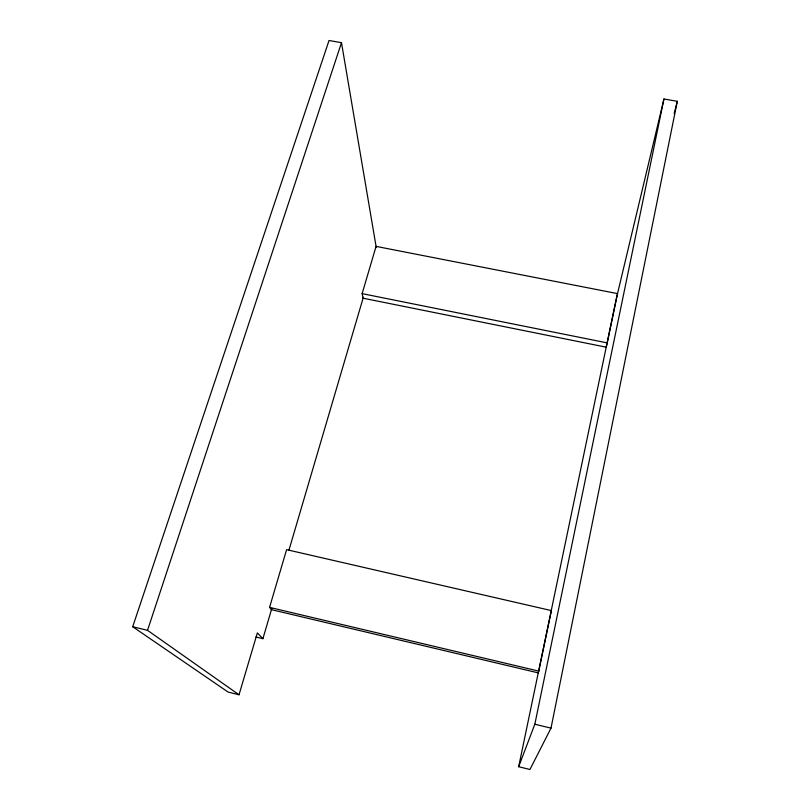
<?xml version="1.0" encoding="UTF-8"?>
<svg xmlns="http://www.w3.org/2000/svg" width="810" height="810" viewBox="0 0 810 810"><rect width="100%" height="100%" fill="white"/><g stroke="black" fill="none" stroke-linecap="round" stroke-linejoin="round"><path stroke-width="1.21" d="M551.003 728.139L677.302 101.311L663.947 98.982L616.42 298.232L518.663 766.716L529.942 769.5L551.003 728.139L534.833 724.221L518.663 766.716M534.833 724.221L663.947 98.982M538.771 671.115L551.397 610.598L286.598 549.656L269.568 607.378L271.441 609.657L538.245 672.877L538.771 671.115L269.568 607.378M607.237 342.893L617.524 293.615L376.073 246.382L362.131 293.635L363.082 298.201L606.204 347.176L607.237 342.893L362.131 293.635M674.173 113.511L677.302 101.311M550.77 612.866L551.397 610.598M255.94 636.994L262.906 638.675L271.806 608.401M288.907 550.294L363.366 297.26M376.265 247.526L341.486 42.677L329.032 40.5L132.698 626.737L228.136 692.084L239.021 694.778L257.357 632.914L262.906 638.675M239.021 694.778L147.531 630.332L341.486 42.677M132.698 626.737L147.531 630.332"/></g></svg>
